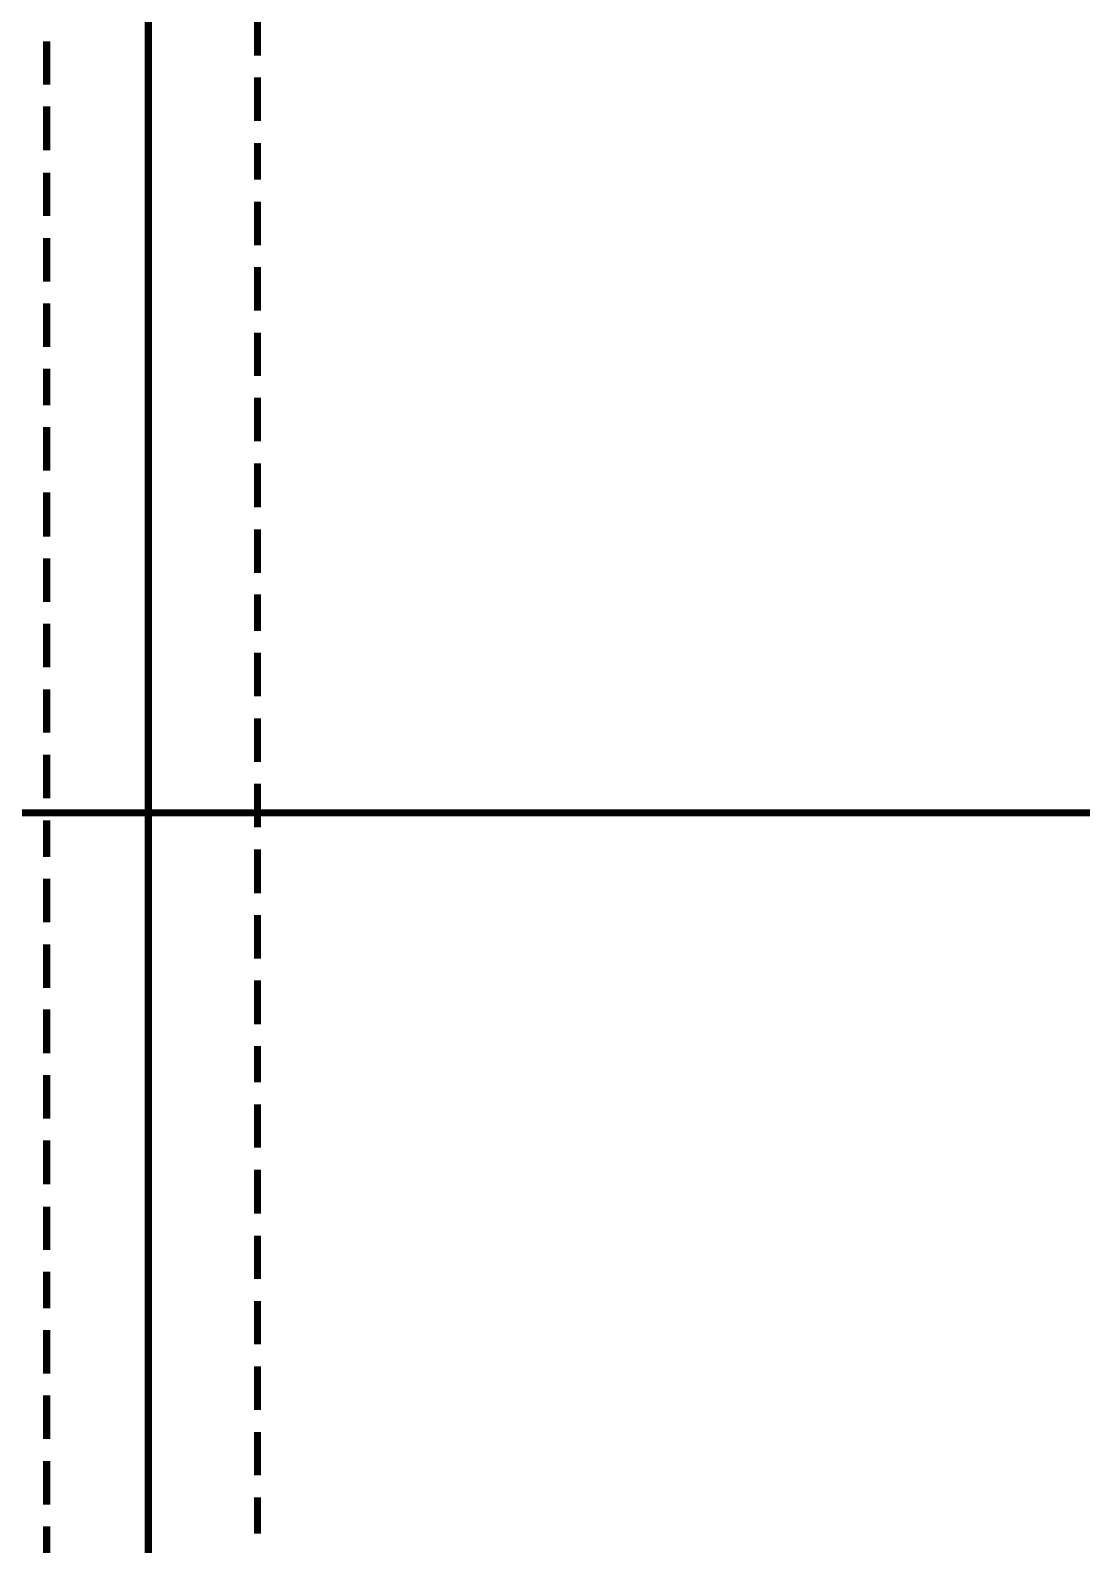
# Model space of a CAD drawing. Header units: metres. Extents: x -593 to 248, y 430 to 1024.
# Drawn here: x 30.79 to 36.92, y 674.62 to 683.43 of the extents above; entities that cross this region are included whole.
import ezdxf

# ---------------------------------------------------------------- set-up
doc = ezdxf.new("R2010")
doc.units = ezdxf.units.M
doc.header["$MEASUREMENT"] = 0
doc.layers.add('C00-00-00-BLACK', color=7, linetype='Continuous')
doc.layers.add('CFF-00-00', color=1, linetype='Continuous')

msp = doc.modelspace()

# ---------------------------------------------------------------- linework, layer by layer
at = {"layer": 'C00-00-00-BLACK', "const_width": 0.0423}
for points in [[(31.482, 686.7624), (31.482, 671.0774)], [(32.117, 683.2854), (32.117, 683.5394)], [(30.89, 683.1164), (30.89, 683.3694)], [(32.117, 682.9044), (32.117, 683.1594)], [(30.89, 682.7344), (30.89, 682.9894)], [(32.117, 682.5634), (32.117, 682.7774)], [(30.89, 682.3514), (30.89, 682.6044)], [(32.117, 682.1814), (32.117, 682.4354)], [(30.89, 681.9694), (30.89, 682.2244)], [(32.117, 681.8014), (32.117, 682.0554)], [(30.89, 681.5894), (30.89, 681.8424)], [(32.117, 681.4194), (32.117, 681.6734)], [(30.89, 681.2504), (30.89, 681.4624)], [(32.117, 681.0394), (32.117, 681.2934)], [(30.89, 680.8694), (30.89, 681.1234)], [(32.117, 680.6554), (32.117, 680.9114)], [(30.89, 680.4854), (30.89, 680.7434)], [(32.117, 680.2744), (32.117, 680.5284)], [(30.89, 680.1054), (30.89, 680.3584)], [(32.117, 679.9354), (32.117, 680.1484)], [(30.89, 679.7234), (30.89, 679.9784)], [(32.117, 679.5554), (32.117, 679.8094)], [(30.89, 679.3434), (30.89, 679.5964)], [(32.117, 679.1734), (32.117, 679.4274)], [(30.89, 678.9614), (30.89, 679.2164)], [(32.117, 678.7934), (32.117, 679.0464)], [(30.89, 678.6204), (30.89, 678.8344)], [(32.117, 678.4084), (32.117, 678.6654)], [(30.89, 678.2394), (30.89, 678.4944)], [(32.117, 678.0284), (32.117, 678.2824)], [(30.89, 677.8584), (30.89, 678.1124)], [(32.117, 677.6464), (32.117, 677.9014)], [(30.89, 677.4774), (30.89, 677.7324)], [(32.117, 677.3074), (32.117, 677.5194)], [(30.89, 677.0964), (30.89, 677.3504)], [(32.117, 676.9274), (32.117, 677.1804)], [(30.89, 676.7154), (30.89, 676.9704)], [(32.117, 676.5444), (32.117, 676.8004)], [(30.89, 676.3324), (30.89, 676.5854)], [(32.117, 676.1624), (32.117, 676.4164)], [(30.89, 675.9934), (30.89, 676.2054)], [(32.117, 675.7824), (32.117, 676.0354)], [(30.89, 675.6124), (30.89, 675.8664)], [(32.117, 675.4004), (32.117, 675.6544)], [(30.89, 675.2314), (30.89, 675.4864)], [(32.117, 675.0204), (32.117, 675.2734)], [(30.89, 674.8504), (30.89, 675.1044)], [(32.117, 674.6814), (32.117, 674.8924)], [(30.89, 674.4664), (30.89, 674.7244)]]:
    msp.add_lwpolyline(points, dxfattribs=at)
at = {"layer": 'CFF-00-00', "const_width": 0.0423}
msp.add_lwpolyline([(37.463, 678.8774), (26.987, 678.8774)], dxfattribs=at)

doc.saveas('drawing.dxf')
